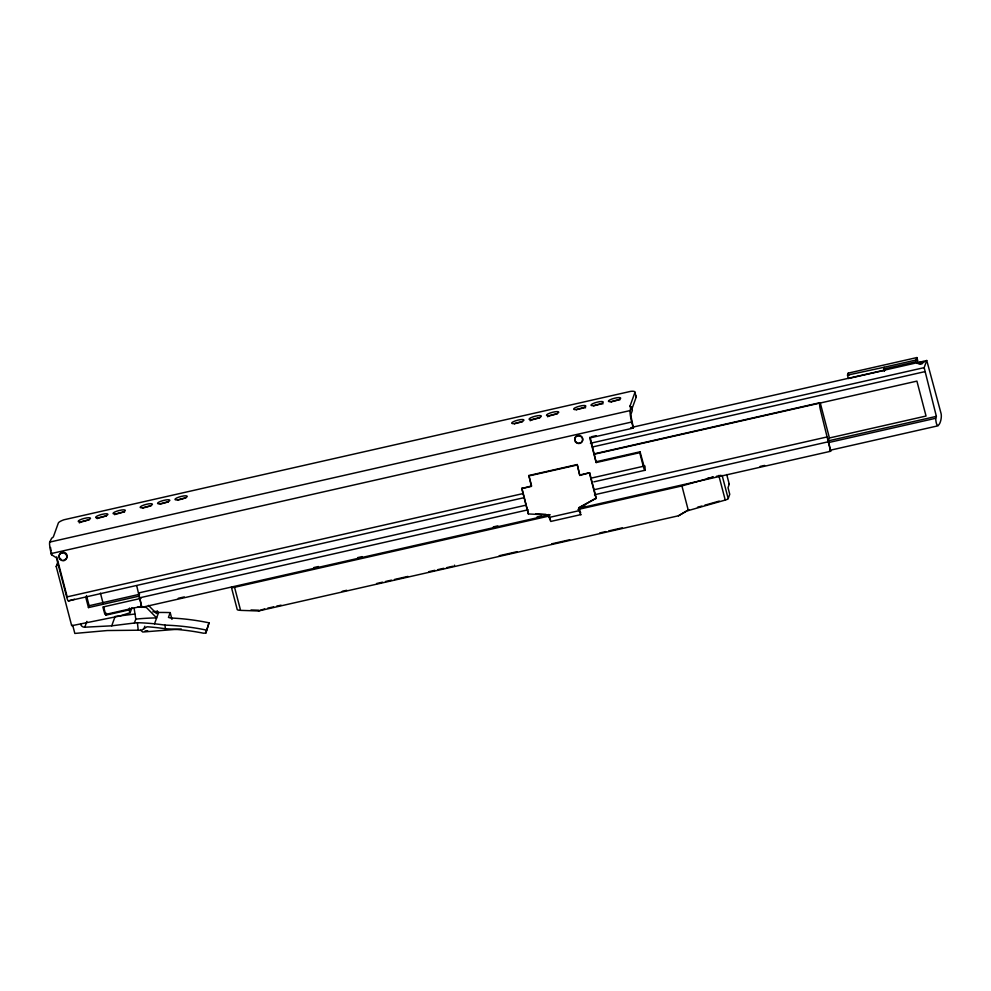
<?xml version="1.0" encoding="UTF-8"?>
<svg xmlns="http://www.w3.org/2000/svg" width="991" height="991" viewBox="0 0 991 991"><rect width="100%" height="100%" fill="white"/><g stroke="black" fill="none" stroke-linecap="round" stroke-linejoin="round"><path stroke-width="1.49" d="M136.708 585.669L141.763 607.372L550.253 514.812M830.619 451.277L828.365 440.4L829.318 437.576L820.189 402.656L819.718 403.944A5.612 0.818 77.2 0 0 820.61 410.633L830.619 451.277L578.893 508.321M72.702 625.259L74.833 633.435L107.263 630.536L141.602 630.177L146.891 626.845A5.971 4.967 62.2 0 1 147.746 626.82A275.139 229.33 62.2 0 1 165.386 628.777A228.834 220.832 19.8 0 1 203.576 633.224L205.831 633.038L209.027 622.831A232.6 224.462 19.8 0 0 170.328 617.975L168.445 617.393L170.192 612.599A232.6 224.462 19.8 0 0 158.597 612.475L157.396 611.249L152.862 611.806M209.027 622.831L205.831 633.038M924.157 367.636L936.371 416.369L935.677 418.289C936.619 434.021 943.11 419.404 940.855 412.714L926.758 360.464L924.157 367.636L590.438 443.25M524.412 497.593L68.552 600.893A5.612 0.818 77.2 0 1 66.67 596.978L56.413 557.772L51.52 554.725L51.222 553.56A9.625 1.387 77.2 0 1 49.699 542.102L51.705 538.15A10.021 2.193 -14.6 0 0 53.452 536.614L58.345 523.013A10.021 2.193 -14.6 0 1 63.957 519.779L630.908 391.309A10.021 2.193 -14.6 0 1 634.971 392.349L636.21 397.081L631.701 409.593M51.52 554.725L51.544 552.668M131.952 607.681L130.143 612.711L119.936 615.968L71.686 625.717L56.227 566.579L57.738 562.393M61.888 553.028L62.16 552.284M63.87 560.596L64.13 559.853A4.014 3.865 19.8 0 0 67.066 555.394A4.014 3.865 19.8 0 0 62.569 552.21A4.014 3.865 19.8 0 0 59.175 556.347M68.552 600.893L74.474 599.258M138.901 596.173L88.472 607.594L89.14 605.724L86.477 595.541M80.618 624.206A4.014 3.865 19.8 0 0 84.792 627.204L86.898 621.369M129.61 608.04L128.941 609.923L105.814 615.163L106.495 613.28M84.792 627.204L111.735 625.817L115.105 616.476L134.739 614.048M111.735 625.817L134.404 623.017L135.804 619.115L134.095 608.102M141.763 607.372L139.607 597.016M143.943 628.703L144.835 626.225M157.396 611.249L156.553 613.615L148.452 605.365M134.404 623.017L137.415 622.72A280.019 233.393 62.2 0 1 154.522 623.81L158.597 612.475M239.611 610.307A3.778 0.941 0.7 0 1 238.261 610.084L237.914 609.973A3.58 0.892 0.7 0 1 237.258 609.626L237.171 609.502A3.605 0.793 -14.6 0 1 237.183 609.354L231.386 587.205A3.605 0.793 -14.6 0 0 234.557 587.304L240.578 610.369L258.465 610.964L264.684 608.883M454.262 565.923L454.535 565.155M589.633 472.757L596.26 498.126L578.781 507.702L579.252 510.638A5.612 0.818 77.2 0 0 581.135 514.552L551.145 521.353A5.612 0.818 77.2 0 1 549.262 517.426L548.618 514.973L528.364 513.945L521.737 488.575L531.585 485.912L528.86 475.507L577.233 464.544L579.785 475.42L589.633 472.757L579.958 474.949M521.737 488.575L531.411 486.383L528.86 475.507M528.364 513.945L521.91 488.105M577.666 435.879L577.827 435.433A4.014 3.865 19.8 0 1 581.457 442.197M579.785 475.42L577.233 464.544M596.508 461.67L640.05 451.797L639.728 452.689L596.186 462.549L590.079 437.056M578.608 508.172L596.26 498.126M630.66 408.23L630.078 405.951L634.971 392.349M596.186 462.549L589.756 437.948L633.299 428.075L631.713 422.017A9.625 1.387 77.2 0 1 630.189 410.559L630.92 406.892A10.021 2.193 -14.6 0 1 630.078 405.951M631.465 407.028L632.345 410.447L631.081 413.965A6.02 0.867 77.2 0 0 632.035 421.125L633.299 428.075M644.72 465.621L644.2 466.885L640.05 451.797M593.844 481.861L645.166 470.23L645.005 466.761M678.451 515.791L688.819 509.733L678.451 515.791L258.465 610.964M726.725 474.528L729.252 484.215L728.013 487.659L729.748 494.286L728.187 498.609L722.142 475.445M885.161 370.188L848.395 378.512L847.516 375.106L848.222 373.124L916.91 357.565L917.802 360.972L916.91 363.437M884.356 371.328L884.096 368.974A4.608 0.669 77.2 0 1 884.096 367.265L847.516 375.106M884.096 368.974L916.018 361.74A4.608 0.669 77.2 0 1 916.018 360.03L916.91 357.565M56.227 566.579L57.664 563.854M580.664 512.756L578.781 507.702M577.988 509.485L681.919 485.937L712.913 477.129M697.515 507.256L701.863 506.029M704.774 505.199L719.268 501.087M688.547 510.489L725.239 500.071A3.605 0.793 -14.6 0 0 727.989 498.869M49.699 542.102L630.189 410.559M51.222 553.56L631.713 422.017M884.096 367.265L916.018 360.03M632.246 427.282L926.709 360.551M591.577 436.709L596.087 435.693M630.61 427.864L633.608 427.183M592.779 446.904L924.69 371.687M594.092 453.89L818.677 402.99M594.092 454.262L916.91 381.114L926.04 416.034L829.219 438.022M528.698 475.977L577.072 465.014M66.67 596.978L523.322 493.506M591.045 478.158L643.283 466.315A5.612 0.818 77.2 0 0 645.166 470.23M138.616 592.952L525.998 505.162M593.82 489.802L827.46 436.858M89.14 605.724L139.582 594.29M827.671 440.995L936.371 416.369M139.297 597.907L528.178 509.783M594.501 494.757L828.142 441.813M140.957 598.366L102.866 607.012L104.749 613.85M828.563 442.568L935.677 418.289M105.343 614.494L141.552 606.294M829.529 450.397L938.155 425.783M178.256 598.291L184.289 596.916M313.924 567.546L318.445 566.518M357.64 557.636L362.161 556.62M493.295 526.902L497.816 525.874M537.011 516.992L541.532 515.964M580.726 507.082L585.247 506.067M707.339 478.393L713.371 477.03M716.382 476.349L720.903 475.321M760.097 466.439L764.618 465.423M234.557 587.304L549.373 515.977M549.262 517.426L579.252 510.638M267.669 608.201L273.627 606.851M276.6 606.182L281.072 605.167M342.229 591.305L346.701 590.289M376.58 583.526L382.551 582.175M385.549 581.494L391.519 580.144M394.505 579.462L407.945 576.415M428.868 571.671L434.838 570.32M437.824 569.652L443.807 568.289M446.792 567.62L452.763 566.257M499.204 555.74L517.215 551.653M551.714 543.836L569.726 539.761M599.728 532.96L605.724 531.597M608.722 530.916L622.224 527.856M145.107 630.933L147.671 630.734M181.204 628.951L142.741 632.023L140.635 630.226M251.033 609.973L258.725 610.233M535.772 513.846L545.892 514.354M138.022 606.963L146.321 607.421L156.64 617.913A232.6 224.462 19.8 0 0 135.804 619.115M550.426 519.581L549.732 517.996M128.941 609.923L130.143 612.711M549.584 517.5L548.791 514.502M848.222 373.124L848.816 375.403M718.809 475.457L725.239 500.071M681.919 485.937L688.361 510.588M630.92 406.892L631.515 409.172M639.728 452.689L643.283 466.315M589.459 473.227L596.087 498.597M170.192 612.599L171.963 619.387M100.425 593.101L103.163 603.581M103.634 606.826L105.814 615.163M85.808 597.412L88.472 607.594M56.735 556.88L66.979 596.087M154.522 623.81A279.499 232.972 62.2 0 1 164.989 625.123L165.386 628.777M137.415 622.72L138.232 630.251M728.781 483.843A3.605 0.793 -14.6 0 1 729.252 484.215M164.989 625.123A232.6 224.462 19.8 0 1 206.413 630.09M580.949 442.556A4.014 3.865 19.8 0 1 579.19 443.101M577.939 442.989A4.014 3.865 19.8 0 1 576.787 442.519M576.266 442.159A4.014 3.865 19.8 0 1 575.821 441.726M575.152 440.673A4.014 3.865 19.8 0 1 577.233 435.619M635.727 395.793A12.412 8.188 -20.1 0 1 636.111 396.524A10.021 2.193 -14.6 0 1 636.21 397.081M576.415 409.692A6.318 1.375 -14.6 0 1 585.594 407.784M593.832 405.753A6.318 1.375 -14.6 0 1 603.011 403.832M611.249 401.801A6.318 1.375 -14.6 0 1 619.87 399.844M514.502 423.727A6.318 1.375 -14.6 0 1 522.455 421.782M530.21 420.729A6.318 1.375 -14.6 0 1 539.86 417.83M160.406 503.961A6.318 1.375 -14.6 0 1 168.346 502.016M547.614 416.79A6.318 1.375 -14.6 0 1 557.276 413.879M177.81 500.021A6.318 1.375 -14.6 0 1 185.763 498.064M142.989 507.912A6.318 1.375 -14.6 0 1 150.929 505.967M114.634 514.701A6.318 1.375 -14.6 0 1 124.519 512.099M79.354 522.901A6.318 1.375 -14.6 0 1 89.017 519.99M97.217 518.64A6.318 1.375 -14.6 0 1 106.433 516.051M61.677 559.655A4.014 3.865 19.8 0 1 60.141 558.577M59.77 558.069A4.014 3.865 19.8 0 1 59.485 557.524M51.111 550.847A6.02 0.867 77.2 0 1 50.553 547.466M920.391 364.205A3.208 0.706 -14.6 0 1 922.311 363.697M115.687 513.945A6.318 1.375 -14.6 0 0 125.312 510.514A6.318 1.375 -14.6 0 0 116.653 511.245A6.318 1.375 -14.6 0 0 115.687 513.945M142.766 507.801A6.318 1.375 -14.6 0 0 152.403 504.382A6.318 1.375 -14.6 0 0 143.745 505.1A6.318 1.375 -14.6 0 0 142.766 507.801M576.205 409.58A6.318 1.375 -14.6 0 0 585.83 406.161A6.318 1.375 -14.6 0 0 577.183 406.892A6.318 1.375 -14.6 0 0 576.205 409.58M593.621 405.641A6.318 1.375 -14.6 0 0 603.246 402.222A6.318 1.375 -14.6 0 0 594.588 402.941A6.318 1.375 -14.6 0 0 593.621 405.641M611.038 401.689A6.318 1.375 -14.6 0 0 620.663 398.271A6.318 1.375 -14.6 0 0 612.004 398.989A6.318 1.375 -14.6 0 0 611.038 401.689M514.292 423.615A6.318 1.375 -14.6 0 0 523.917 420.196A6.318 1.375 -14.6 0 0 515.258 420.915A6.318 1.375 -14.6 0 0 514.292 423.615M531.696 419.676A6.318 1.375 -14.6 0 0 541.334 416.245A6.318 1.375 -14.6 0 0 532.675 416.976A6.318 1.375 -14.6 0 0 531.696 419.676M549.113 415.725A6.318 1.375 -14.6 0 0 558.751 412.306A6.318 1.375 -14.6 0 0 550.092 413.024A6.318 1.375 -14.6 0 0 549.113 415.725M177.6 499.91A6.318 1.375 -14.6 0 0 187.225 496.491A6.318 1.375 -14.6 0 0 178.578 497.209A6.318 1.375 -14.6 0 0 177.6 499.91M160.183 503.862A6.318 1.375 -14.6 0 0 169.82 500.43A6.318 1.375 -14.6 0 0 161.161 501.161A6.318 1.375 -14.6 0 0 160.183 503.862M80.853 521.836A6.318 1.375 -14.6 0 0 90.478 518.417A6.318 1.375 -14.6 0 0 81.819 519.135A6.318 1.375 -14.6 0 0 80.853 521.836M98.27 517.884A6.318 1.375 -14.6 0 0 107.895 514.465A6.318 1.375 -14.6 0 0 99.236 515.184A6.318 1.375 -14.6 0 0 98.27 517.884M575.523 442.011A4.014 3.865 19.8 0 0 582.374 441.181A4.014 3.865 19.8 0 0 578.075 435.805A4.014 3.865 19.8 0 0 575.523 442.011M59.745 559.159A4.014 3.865 19.8 0 0 66.595 558.329A4.014 3.865 19.8 0 0 62.297 552.953A4.014 3.865 19.8 0 0 59.745 559.159M919.252 363.734A3.208 0.706 -14.6 0 0 924.145 362A3.208 0.706 -14.6 0 0 919.747 362.372A3.208 0.706 -14.6 0 0 919.252 363.734"/></g></svg>
